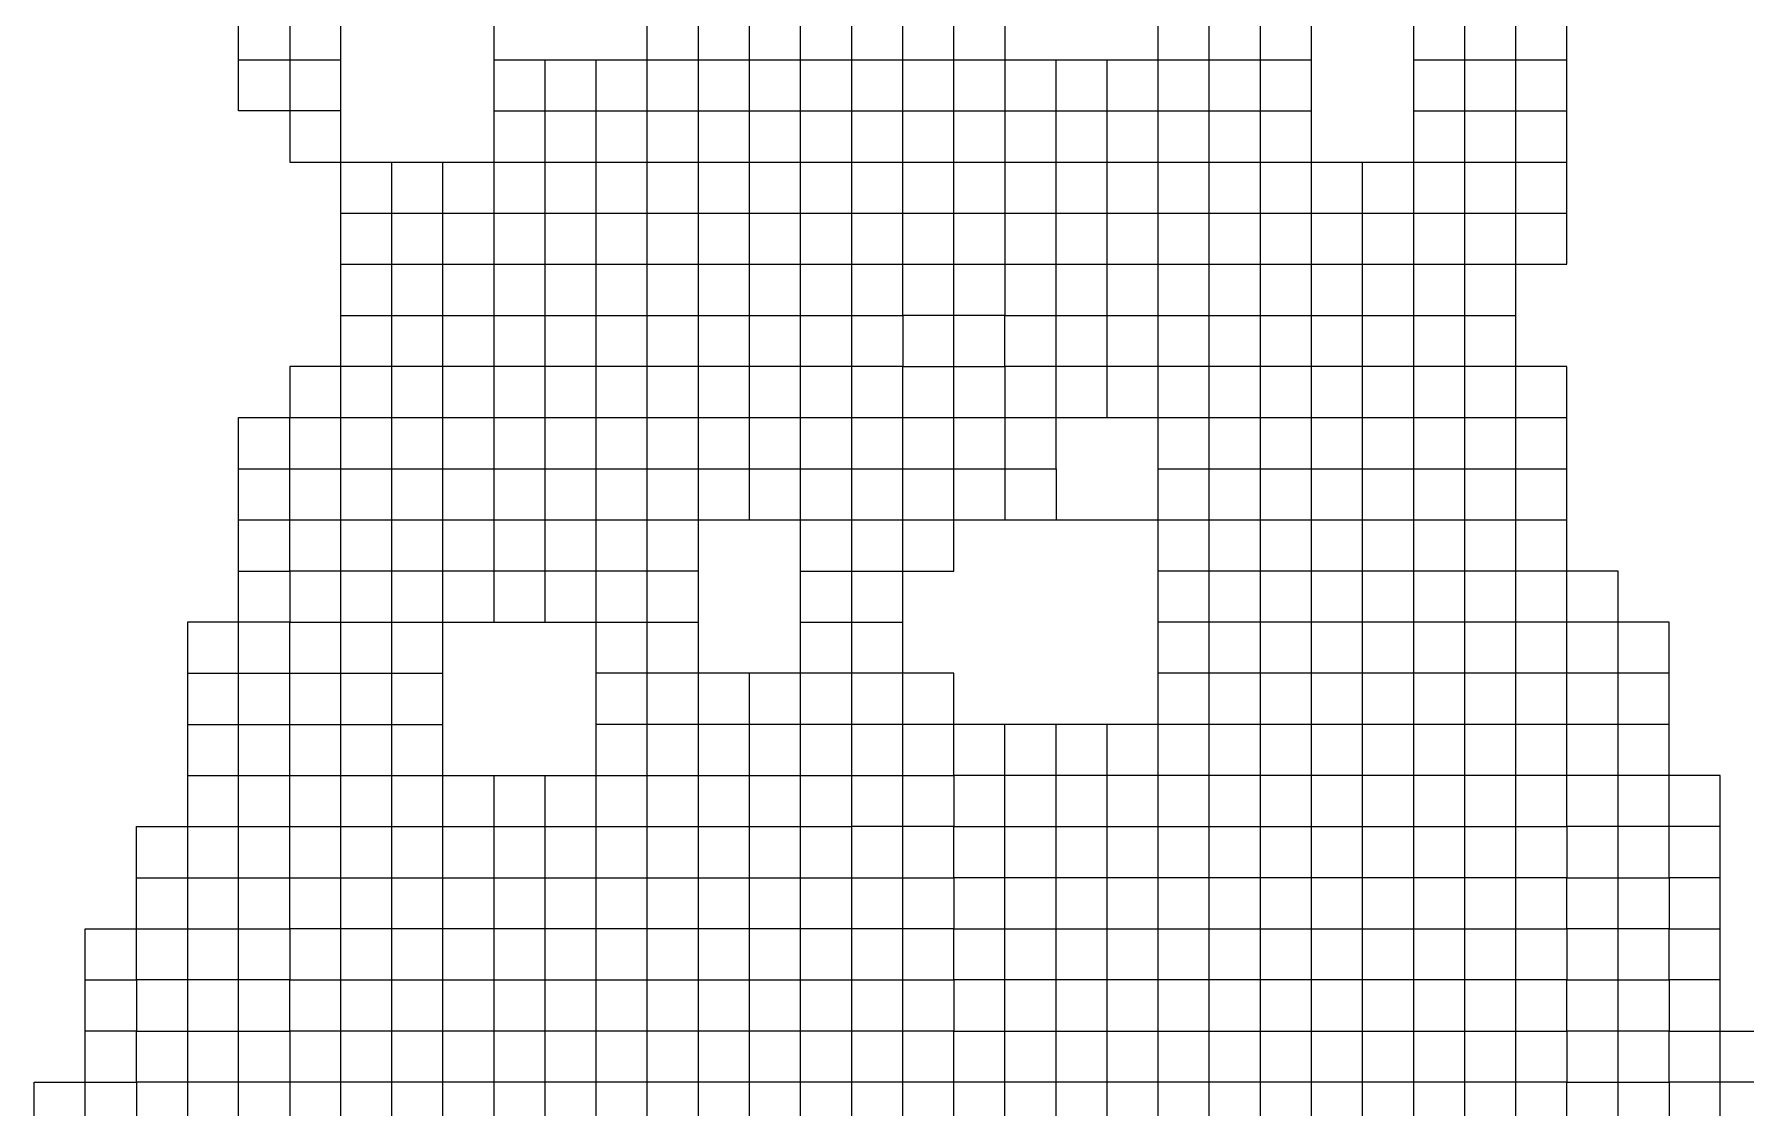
# Model space of a CAD drawing. Header units: millimetres. Extents: x 0 to 420, y 0 to 297.
# Drawn here: x 357.708 to 360.61, y 72.96 to 74.779 of the extents above; entities that cross this region are included whole.
import ezdxf
from ezdxf.enums import TextEntityAlignment as Align

# ---------------------------------------------------------------- set-up
doc = ezdxf.new("R2010")
doc.units = ezdxf.units.MM
doc.layers.add('TEXT', color=255, linetype='Continuous')
doc.styles.add('ECL', font='SIMFANG_2312.TTF', dxfattribs={"width": 0.7, "height": 3})

# ---------------------------------------------------------------- blocks, each defined once
blk = doc.blocks.new('*U125')
at = {"color": 34, "linetype": 'Continuous'}
blk.add_lwpolyline([(-20.46, -0.773), (-20.46, -0.6245), (-20.6085, -0.6245), (-20.757, -0.6245), (-20.9055, -0.6245), (-21.054, -0.6245), (-21.2025, -0.6245), (-21.351, -0.6245), (-21.4995, -0.6245), (-21.648, -0.6245), (-21.7965, -0.6245), (-21.945, -0.6245), (-22.0935, -0.6245), (-22.242, -0.6245), (-22.242, -0.476), (-22.3905, -0.476), (-22.539, -0.476), (-22.6875, -0.476), (-22.836, -0.476), (-22.9845, -0.476), (-23.133, -0.476), (-23.2815, -0.476), (-23.43, -0.476), (-23.5785, -0.476), (-23.727, -0.476), (-23.8755, -0.476), (-24.024, -0.476), (-24.1725, -0.476), (-24.1725, -0.6245), (-24.321, -0.6245), (-24.4695, -0.6245), (-24.618, -0.6245), (-24.618, -0.773)], dxfattribs=at)
at = {"color": 47, "linetype": 'Continuous'}
for points in [[(-20.9055, -0.773), (-20.9055, -0.6245), (-20.9055, -0.476), (-20.9055, -0.3275), (-20.9055, -0.179), (-20.9055, -0.0305), (-20.9055, 0.118), (-20.9055, 0.2665), (-20.9055, 0.415), (-20.9055, 0.5635), (-20.9055, 0.712), (-20.9055, 0.8605), (-20.9055, 1.009), (-20.9055, 1.1575), (-20.9055, 1.306), (-20.9055, 1.4545), (-20.9055, 1.603), (-20.9055, 1.7515), (-20.9055, 1.9), (-20.9055, 2.0485), (-20.9055, 2.197), (-20.9055, 2.3455), (-20.9055, 2.494)], [(-22.9845, 0.8605), (-23.133, 0.8605), (-23.2815, 0.8605), (-23.43, 0.8605), (-23.5785, 0.8605), (-23.727, 0.8605), (-23.8755, 0.8605), (-24.024, 0.8605), (-24.1725, 0.8605), (-24.1725, 0.712), (-24.321, 0.712), (-24.4695, 0.712), (-24.4695, 0.5635), (-24.4695, 0.415), (-24.4695, 0.2665), (-24.4695, 0.118), (-24.4695, -0.0305), (-24.4695, -0.179), (-24.4695, -0.3275), (-24.4695, -0.476), (-24.4695, -0.6245), (-24.4695, -0.773)]]:
    blk.add_lwpolyline(points, dxfattribs=at)
at = {"color": 251, "linetype": 'Continuous'}
for points in [[(-23.5785, 0.712), (-23.5785, 0.8605), (-23.5785, 1.009), (-23.5785, 1.1575), (-23.5785, 1.306), (-23.5785, 1.4545), (-23.5785, 1.603), (-23.5785, 1.7515), (-23.5785, 1.9), (-23.5785, 2.0485), (-23.5785, 2.197), (-23.5785, 2.3455), (-23.5785, 2.494)], [(-24.024, 1.7515), (-23.8755, 1.7515), (-23.727, 1.7515), (-23.5785, 1.7515), (-23.43, 1.7515), (-23.2815, 1.7515), (-23.133, 1.7515), (-22.9845, 1.7515), (-22.836, 1.7515), (-22.6875, 1.7515), (-22.539, 1.7515), (-22.3905, 1.7515), (-22.3905, 1.9), (-22.242, 1.9), (-22.0935, 1.9), (-22.0935, 1.7515), (-21.945, 1.7515), (-21.7965, 1.7515), (-21.648, 1.7515), (-21.4995, 1.7515), (-21.351, 1.7515), (-21.2025, 1.7515), (-21.054, 1.7515), (-20.9055, 1.7515), (-20.757, 1.7515), (-20.6085, 1.7515), (-20.46, 1.7515), (-20.46, 1.9), (-20.46, 2.0485), (-20.46, 2.197), (-20.46, 2.3455), (-20.46, 2.494)], [(-24.1725, 2.494), (-24.1725, 2.3455), (-24.1725, 2.197), (-24.1725, 2.0485), (-24.024, 2.0485), (-23.5785, 2.0485), (-23.43, 2.0485), (-23.2815, 2.0485), (-23.133, 2.0485), (-22.9845, 2.0485), (-22.836, 2.0485), (-22.6875, 2.0485), (-22.539, 2.0485), (-22.3905, 2.0485), (-22.3905, 2.197), (-22.242, 2.197), (-22.0935, 2.197), (-22.0935, 2.0485), (-21.945, 2.0485), (-21.7965, 2.0485), (-21.648, 2.0485), (-21.648, 2.197), (-21.4995, 2.197), (-21.351, 2.197), (-21.2025, 2.197)], [(-23.5785, 2.197), (-23.43, 2.197), (-23.2815, 2.197), (-23.133, 2.197), (-22.9845, 2.197), (-22.836, 2.197), (-22.6875, 2.197), (-22.539, 2.197), (-22.3905, 2.197), (-22.3905, 2.3455), (-22.242, 2.3455), (-22.0935, 2.3455), (-22.0935, 2.197), (-21.945, 2.197), (-21.7965, 2.197), (-21.648, 2.197), (-21.648, 2.3455), (-21.4995, 2.3455), (-21.351, 2.3455), (-21.2025, 2.3455)], [(-21.945, 1.1575), (-21.945, 1.306), (-21.945, 1.4545), (-21.945, 1.603), (-21.945, 1.7515), (-21.945, 1.9), (-21.945, 2.0485), (-21.945, 2.197), (-21.945, 2.3455)], [(-21.4995, 2.0485), (-21.351, 2.0485), (-21.2025, 2.0485), (-20.9055, 2.0485), (-20.757, 2.0485), (-20.6085, 2.0485), (-20.46, 2.0485)], [(-24.321, 1.1575), (-24.1725, 1.1575), (-24.1725, 1.306), (-24.024, 1.306), (-23.8755, 1.306), (-23.727, 1.306), (-23.5785, 1.306), (-23.43, 1.306), (-23.2815, 1.306), (-23.133, 1.306), (-22.9845, 1.306), (-22.836, 1.306), (-22.6875, 1.306), (-22.539, 1.306), (-22.3905, 1.306), (-22.3905, 1.4545), (-22.242, 1.4545), (-22.0935, 1.4545), (-22.0935, 1.306), (-21.945, 1.306), (-21.7965, 1.306), (-21.648, 1.306), (-21.4995, 1.306), (-21.351, 1.306), (-21.2025, 1.306), (-21.054, 1.306), (-20.9055, 1.306), (-20.757, 1.306), (-20.6085, 1.306), (-20.46, 1.306)], [(-20.163, 0.415), (-20.3115, 0.415), (-20.46, 0.415), (-20.46, 0.5635), (-20.6085, 0.5635), (-20.757, 0.5635), (-20.9055, 0.5635), (-21.054, 0.5635), (-21.2025, 0.5635), (-21.351, 0.5635), (-21.4995, 0.5635), (-21.648, 0.5635)], [(-20.0145, 0.118), (-20.163, 0.118), (-20.163, 0.2665), (-20.3115, 0.2665), (-20.46, 0.2665), (-20.46, 0.415), (-20.6085, 0.415), (-20.757, 0.415), (-20.9055, 0.415), (-21.054, 0.415), (-21.2025, 0.415), (-21.351, 0.415), (-21.4995, 0.415)]]:
    blk.add_lwpolyline(points, dxfattribs=at)
at = {"color": 252, "linetype": 'Continuous'}
for points in [[(-21.2025, 1.7515), (-21.2025, 1.9), (-21.2025, 2.0485), (-21.2025, 2.197), (-21.2025, 2.3455), (-21.2025, 2.494)], [(-22.836, 1.009), (-22.836, 1.1575), (-22.836, 1.306), (-22.836, 1.4545), (-22.836, 1.603), (-22.836, 1.7515), (-22.836, 1.9), (-22.836, 2.0485), (-22.836, 2.197), (-22.836, 2.3455), (-22.836, 2.494), (-22.836, 2.6425), (-22.836, 2.791)], [(-22.539, -0.476), (-22.539, -0.3275), (-22.539, -0.179), (-22.539, -0.0305), (-22.539, 0.118), (-22.539, 0.2665), (-22.539, 0.415), (-22.539, 0.5635), (-22.539, 0.712), (-22.539, 0.8605), (-22.539, 1.009), (-22.539, 1.1575), (-22.539, 1.306), (-22.539, 1.4545), (-22.539, 1.603), (-22.539, 1.7515), (-22.539, 1.9), (-22.539, 2.0485), (-22.539, 2.197), (-22.539, 2.3455), (-22.539, 2.494), (-22.539, 2.6425), (-22.539, 2.791)], [(-23.5785, 2.3455), (-23.133, 2.3455), (-22.9845, 2.3455), (-22.836, 2.3455), (-22.6875, 2.3455), (-22.539, 2.3455), (-22.3905, 2.3455), (-22.3905, 2.494), (-22.242, 2.494), (-22.0935, 2.494), (-22.0935, 2.3455), (-21.648, 2.3455), (-21.648, 2.494), (-21.4995, 2.494), (-21.351, 2.494), (-21.2025, 2.494)], [(-23.43, 2.0485), (-23.43, 2.197), (-23.43, 2.3455)], [(-24.321, 1.009), (-24.1725, 1.009), (-24.1725, 1.1575), (-24.024, 1.1575), (-23.8755, 1.1575), (-23.727, 1.1575), (-23.5785, 1.1575), (-23.43, 1.1575), (-23.2815, 1.1575), (-23.133, 1.1575), (-22.9845, 1.1575), (-22.836, 1.1575), (-22.6875, 1.1575), (-22.539, 1.1575), (-22.3905, 1.1575), (-22.3905, 1.306), (-22.242, 1.306), (-22.0935, 1.306), (-22.0935, 1.1575), (-21.945, 1.1575), (-21.945, 1.009)], [(-24.321, 0.8605), (-24.1725, 0.8605), (-24.1725, 1.009), (-24.024, 1.009), (-23.8755, 1.009), (-23.727, 1.009), (-23.5785, 1.009), (-23.43, 1.009), (-23.2815, 1.009), (-23.133, 1.009), (-22.9845, 1.009), (-22.836, 1.009), (-22.6875, 1.009), (-22.539, 1.009), (-22.3905, 1.009), (-22.3905, 1.1575), (-22.242, 1.1575), (-22.0935, 1.1575), (-22.0935, 1.009), (-21.945, 1.009), (-21.648, 1.009), (-21.4995, 1.009), (-21.351, 1.009), (-21.2025, 1.009), (-21.054, 1.009), (-20.9055, 1.009), (-20.757, 1.009), (-20.6085, 1.009), (-20.46, 1.009)], [(-24.4695, 0.415), (-24.321, 0.415), (-24.1725, 0.415), (-24.1725, 0.5635), (-24.024, 0.5635), (-23.8755, 0.5635), (-23.727, 0.5635)], [(-24.4695, 0.2665), (-24.321, 0.2665), (-24.1725, 0.2665), (-24.1725, 0.415), (-24.024, 0.415), (-23.8755, 0.415), (-23.727, 0.415)]]:
    blk.add_lwpolyline(points, dxfattribs=at)
at = {"color": 77, "linetype": 'Continuous'}
for points in [[(-24.024, -0.773), (-24.024, -0.6245), (-24.024, -0.476), (-24.024, -0.3275), (-24.024, -0.179), (-24.024, -0.0305), (-24.024, 0.118), (-24.024, 0.2665), (-24.024, 0.415), (-24.024, 0.5635), (-24.024, 0.712), (-24.024, 0.8605), (-24.024, 1.009), (-24.024, 1.1575), (-24.024, 1.306), (-24.024, 1.4545), (-24.024, 1.603), (-24.024, 1.7515), (-24.024, 1.9), (-24.024, 2.0485), (-24.024, 2.197), (-24.024, 2.3455), (-24.024, 2.494)], [(-22.3905, -0.773), (-22.3905, -0.6245), (-22.3905, -0.476), (-22.3905, -0.3275), (-22.3905, -0.179), (-22.3905, -0.0305), (-22.3905, 0.118), (-22.3905, 0.2665), (-22.3905, 0.415), (-22.3905, 0.5635), (-22.3905, 0.712), (-22.3905, 0.8605), (-22.242, 0.8605), (-22.242, 1.009), (-22.242, 1.1575), (-22.242, 1.306), (-22.242, 1.4545), (-22.242, 1.603), (-22.242, 1.7515), (-22.242, 1.9), (-22.242, 2.0485), (-22.242, 2.197), (-22.242, 2.3455), (-22.242, 2.494)], [(-23.8755, -0.773), (-23.8755, -0.6245), (-23.8755, -0.476), (-23.8755, -0.3275), (-23.8755, -0.179), (-23.8755, -0.0305), (-23.8755, 0.118), (-23.8755, 0.2665), (-23.8755, 0.415), (-23.8755, 0.5635), (-23.8755, 0.712), (-23.8755, 0.8605), (-23.8755, 1.009), (-23.8755, 1.1575), (-23.8755, 1.306), (-23.8755, 1.4545), (-23.8755, 1.603), (-23.8755, 1.7515), (-23.8755, 1.9), (-23.8755, 2.0485)]]:
    blk.add_lwpolyline(points, dxfattribs=at)
at = {"color": 87, "linetype": 'Continuous'}
for points in [[(-21.351, -0.773), (-21.351, -0.6245), (-21.351, -0.476), (-21.351, -0.3275), (-21.351, -0.179), (-21.351, -0.0305), (-21.351, 0.118), (-21.351, 0.2665), (-21.351, 0.415), (-21.351, 0.5635), (-21.351, 0.712), (-21.351, 0.8605), (-21.351, 1.009), (-21.351, 1.1575), (-21.351, 1.306), (-21.351, 1.4545), (-21.351, 1.603), (-21.351, 1.7515), (-21.351, 1.9), (-21.351, 2.0485), (-21.351, 2.197), (-21.351, 2.3455), (-21.351, 2.494)], [(-21.648, -0.773), (-21.648, -0.6245), (-21.648, -0.476), (-21.648, -0.3275), (-21.648, -0.179), (-21.648, -0.0305), (-21.648, 0.118), (-21.648, 0.2665), (-21.648, 0.415), (-21.648, 0.5635), (-21.648, 0.712), (-21.648, 0.8605), (-21.648, 1.009), (-21.648, 1.1575), (-21.648, 1.306), (-21.648, 1.4545), (-21.648, 1.603), (-21.648, 1.7515), (-21.648, 1.9), (-21.648, 2.0485), (-21.4995, 2.0485), (-21.4995, 2.197), (-21.4995, 2.3455), (-21.4995, 2.494)], [(-24.7665, -0.773), (-24.7665, -0.6245), (-24.7665, -0.476), (-24.7665, -0.3275), (-24.7665, -0.179), (-24.618, -0.179), (-24.618, -0.0305), (-24.618, 0.118), (-24.4695, 0.118), (-24.321, 0.118), (-24.1725, 0.118), (-24.1725, 0.2665), (-24.024, 0.2665), (-23.8755, 0.2665), (-23.727, 0.2665), (-23.2815, 0.2665), (-23.133, 0.2665), (-22.9845, 0.2665), (-22.836, 0.2665), (-22.6875, 0.2665), (-22.539, 0.2665), (-22.3905, 0.2665), (-22.242, 0.2665), (-22.242, 0.118), (-22.0935, 0.118), (-21.945, 0.118), (-21.7965, 0.118), (-21.648, 0.118), (-21.4995, 0.118), (-21.351, 0.118), (-21.2025, 0.118), (-21.054, 0.118), (-20.9055, 0.118), (-20.757, 0.118), (-20.6085, 0.118), (-20.46, 0.118), (-20.46, -0.0305), (-20.3115, -0.0305), (-20.163, -0.0305), (-20.163, -0.179), (-20.0145, -0.179)]]:
    blk.add_lwpolyline(points, dxfattribs=at)
at = {"color": 97, "linetype": 'Continuous'}
for points in [[(-20.757, -0.773), (-20.757, -0.6245), (-20.757, -0.476), (-20.757, -0.3275), (-20.757, -0.179), (-20.757, -0.0305), (-20.757, 0.118), (-20.757, 0.2665), (-20.757, 0.415), (-20.757, 0.5635), (-20.757, 0.712), (-20.757, 0.8605), (-20.757, 1.009), (-20.757, 1.1575), (-20.757, 1.306), (-20.757, 1.4545), (-20.757, 1.603), (-20.757, 1.7515), (-20.757, 1.9), (-20.757, 2.0485), (-20.757, 2.197), (-20.757, 2.3455), (-20.757, 2.494)], [(-20.6085, -0.773), (-20.6085, -0.6245), (-20.6085, -0.476), (-20.6085, -0.3275), (-20.6085, -0.179), (-20.6085, -0.0305), (-20.6085, 0.118), (-20.6085, 0.2665), (-20.6085, 0.415), (-20.6085, 0.5635), (-20.6085, 0.712), (-20.6085, 0.8605), (-20.6085, 1.009), (-20.6085, 1.1575), (-20.6085, 1.306), (-20.6085, 1.4545), (-20.6085, 1.603), (-20.6085, 1.7515), (-20.6085, 1.9), (-20.6085, 2.0485), (-20.6085, 2.197), (-20.6085, 2.3455), (-20.6085, 2.494)], [(-22.9845, -0.773), (-22.9845, -0.6245), (-22.9845, -0.476), (-22.9845, -0.3275), (-22.9845, -0.179), (-22.9845, -0.0305), (-22.9845, 0.118), (-22.9845, 0.2665), (-22.9845, 0.415), (-22.9845, 0.5635), (-22.9845, 0.712), (-22.9845, 0.8605), (-22.9845, 1.009), (-22.9845, 1.1575), (-22.9845, 1.306), (-22.9845, 1.4545), (-22.9845, 1.603), (-22.9845, 1.7515), (-22.9845, 1.9), (-22.9845, 2.0485), (-22.9845, 2.197), (-22.9845, 2.3455), (-22.9845, 2.494)], [(-23.2815, -0.773), (-23.2815, -0.6245), (-23.2815, -0.476), (-23.2815, -0.3275), (-23.2815, -0.179), (-23.2815, -0.0305), (-23.2815, 0.118), (-23.2815, 0.2665), (-23.2815, 0.415), (-23.2815, 0.5635), (-23.2815, 0.712), (-23.2815, 0.8605), (-23.2815, 1.009), (-23.2815, 1.1575), (-23.2815, 1.306), (-23.2815, 1.4545), (-23.2815, 1.603), (-23.2815, 1.7515), (-23.2815, 1.9), (-23.2815, 2.0485), (-23.2815, 2.197), (-23.2815, 2.3455)], [(-21.4995, -0.773), (-21.4995, -0.6245), (-21.4995, -0.476), (-21.4995, -0.3275), (-21.4995, -0.179), (-21.4995, -0.0305), (-21.4995, 0.118), (-21.4995, 0.2665), (-21.4995, 0.415), (-21.4995, 0.5635), (-21.4995, 0.712), (-21.4995, 0.8605), (-21.4995, 1.009), (-21.4995, 1.1575), (-21.4995, 1.306), (-21.4995, 1.4545), (-21.4995, 1.603), (-21.4995, 1.7515), (-21.4995, 1.9), (-21.4995, 2.0485)], [(-21.054, -0.773), (-21.054, -0.6245), (-21.054, -0.476), (-21.054, -0.3275), (-21.054, -0.179), (-21.054, -0.0305), (-21.054, 0.118), (-21.054, 0.2665), (-21.054, 0.415), (-21.054, 0.5635), (-21.054, 0.712), (-21.054, 0.8605), (-21.054, 1.009), (-21.054, 1.1575), (-21.054, 1.306), (-21.054, 1.4545), (-21.054, 1.603), (-21.054, 1.7515), (-21.054, 1.9), (-21.054, 2.0485)], [(-21.2025, -0.773), (-21.2025, -0.6245), (-21.2025, -0.476), (-21.2025, -0.3275), (-21.2025, -0.179), (-21.2025, -0.0305), (-21.2025, 0.118), (-21.2025, 0.2665), (-21.2025, 0.415), (-21.2025, 0.5635), (-21.2025, 0.712), (-21.2025, 0.8605), (-21.2025, 1.009), (-21.2025, 1.1575), (-21.2025, 1.306), (-21.2025, 1.4545), (-21.2025, 1.603), (-21.2025, 1.7515)], [(-20.3115, -0.773), (-20.3115, -0.6245), (-20.3115, -0.476), (-20.3115, -0.3275), (-20.3115, -0.179), (-20.3115, -0.0305), (-20.3115, 0.118), (-20.3115, 0.2665), (-20.3115, 0.415), (-20.3115, 0.5635), (-20.3115, 0.712), (-20.3115, 0.8605), (-20.46, 0.8605), (-20.46, 1.009), (-20.46, 1.1575), (-20.46, 1.306), (-20.46, 1.4545), (-20.6085, 1.4545), (-20.757, 1.4545), (-20.9055, 1.4545), (-21.054, 1.4545), (-21.2025, 1.4545), (-21.351, 1.4545), (-21.4995, 1.4545), (-21.648, 1.4545), (-21.7965, 1.4545), (-21.945, 1.4545), (-22.0935, 1.4545), (-22.0935, 1.603), (-22.242, 1.603), (-22.3905, 1.603), (-22.3905, 1.4545), (-22.539, 1.4545), (-22.6875, 1.4545), (-22.836, 1.4545), (-22.9845, 1.4545), (-23.133, 1.4545), (-23.2815, 1.4545), (-23.43, 1.4545), (-23.5785, 1.4545), (-23.727, 1.4545), (-23.8755, 1.4545), (-24.024, 1.4545), (-24.1725, 1.4545), (-24.1725, 1.306)], [(-24.321, -0.773), (-24.321, -0.6245), (-24.321, -0.476), (-24.321, -0.3275), (-24.321, -0.179), (-24.321, -0.0305), (-24.321, 0.118), (-24.321, 0.2665), (-24.321, 0.415), (-24.321, 0.5635), (-24.321, 0.712), (-24.321, 0.8605), (-24.321, 1.009), (-24.321, 1.1575), (-24.321, 1.306), (-24.1725, 1.306)]]:
    blk.add_lwpolyline(points, dxfattribs=at)
at = {"color": 57, "linetype": 'Continuous'}
for points in [[(-22.6875, -0.773), (-22.6875, -0.6245), (-22.6875, -0.476), (-22.6875, -0.3275), (-22.6875, -0.179), (-22.6875, -0.0305), (-22.6875, 0.118), (-22.6875, 0.2665), (-22.6875, 0.415), (-22.6875, 0.5635), (-22.6875, 0.712), (-22.6875, 0.8605), (-22.6875, 1.009), (-22.6875, 1.1575), (-22.6875, 1.306), (-22.6875, 1.4545), (-22.6875, 1.603), (-22.6875, 1.7515), (-22.6875, 1.9), (-22.6875, 2.0485), (-22.6875, 2.197), (-22.6875, 2.3455), (-22.6875, 2.494)], [(-22.242, -0.773), (-22.242, -0.6245), (-22.3905, -0.6245), (-22.539, -0.6245), (-22.6875, -0.6245), (-22.836, -0.6245), (-22.9845, -0.6245), (-23.133, -0.6245), (-23.2815, -0.6245), (-23.43, -0.6245), (-23.5785, -0.6245), (-23.727, -0.6245), (-23.8755, -0.6245), (-24.024, -0.6245), (-24.1725, -0.6245), (-24.1725, -0.773)], [(-24.915, -0.773), (-24.915, -0.6245), (-24.7665, -0.6245), (-24.618, -0.6245), (-24.618, -0.476), (-24.4695, -0.476), (-24.321, -0.476), (-24.1725, -0.476), (-24.1725, -0.3275), (-24.024, -0.3275), (-23.8755, -0.3275), (-23.727, -0.3275), (-23.5785, -0.3275), (-23.43, -0.3275), (-23.2815, -0.3275), (-23.133, -0.3275), (-22.9845, -0.3275), (-22.836, -0.3275), (-22.6875, -0.3275), (-22.539, -0.3275), (-22.3905, -0.3275), (-22.242, -0.3275), (-22.242, -0.476), (-22.0935, -0.476), (-21.945, -0.476), (-21.7965, -0.476), (-21.648, -0.476), (-21.4995, -0.476), (-21.351, -0.476), (-21.2025, -0.476), (-21.054, -0.476), (-20.9055, -0.476), (-20.757, -0.476), (-20.6085, -0.476), (-20.46, -0.476), (-20.46, -0.6245), (-20.3115, -0.6245), (-20.163, -0.6245), (-20.163, -0.773)]]:
    blk.add_lwpolyline(points, dxfattribs=at)
at = {"color": 8, "linetype": 'Continuous'}
for points in [[(-24.024, 2.197), (-24.1725, 2.197), (-24.321, 2.197), (-24.321, 2.3455), (-24.321, 2.494), (-24.1725, 2.494), (-24.024, 2.494), (-23.8755, 2.494), (-23.727, 2.494), (-23.5785, 2.494)], [(-22.6875, 0.8605), (-22.539, 0.8605), (-22.3905, 0.8605), (-22.3905, 1.009), (-22.242, 1.009), (-22.0935, 1.009)]]:
    blk.add_lwpolyline(points, dxfattribs=at)
at = {"color": 86, "linetype": 'Continuous'}
blk.add_lwpolyline([(-23.133, -0.773), (-23.133, -0.6245), (-23.133, -0.476), (-23.133, -0.3275), (-23.133, -0.179), (-23.133, -0.0305), (-23.133, 0.118), (-23.133, 0.2665), (-23.133, 0.415), (-23.133, 0.5635), (-23.133, 0.712), (-23.133, 0.8605), (-23.133, 1.009), (-23.133, 1.1575), (-23.133, 1.306), (-23.133, 1.4545), (-23.133, 1.603), (-23.133, 1.7515), (-23.133, 1.9), (-23.133, 2.0485), (-23.133, 2.197), (-23.133, 2.3455), (-23.133, 2.494)], dxfattribs=at)
at = {"color": 145, "linetype": 'Continuous'}
for points in [[(-24.321, 2.3455), (-24.1725, 2.3455), (-24.024, 2.3455)], [(-24.4695, 0.5635), (-24.321, 0.5635), (-24.1725, 0.5635), (-24.1725, 0.712), (-24.024, 0.712), (-23.8755, 0.712), (-23.727, 0.712), (-23.5785, 0.712), (-23.43, 0.712), (-23.2815, 0.712), (-23.133, 0.712), (-22.9845, 0.712)], [(-21.4995, 0.415), (-21.648, 0.415), (-22.242, 0.415), (-22.242, 0.5635), (-22.3905, 0.5635), (-22.539, 0.5635), (-22.6875, 0.5635), (-22.9845, 0.5635), (-23.133, 0.5635), (-23.2815, 0.5635)]]:
    blk.add_lwpolyline(points, dxfattribs=at)
at = {"color": 147, "linetype": 'Continuous'}
for points in [[(-21.7965, 1.306), (-21.7965, 1.4545), (-21.7965, 1.603), (-21.7965, 1.7515), (-21.7965, 1.9), (-21.7965, 2.0485), (-21.7965, 2.197), (-21.7965, 2.3455)], [(-23.727, 0.712), (-23.727, 0.8605), (-23.727, 1.009), (-23.727, 1.1575), (-23.727, 1.306), (-23.727, 1.4545), (-23.727, 1.603), (-23.727, 1.7515), (-23.727, 1.9), (-23.727, 2.0485)], [(-23.43, 0.712), (-23.43, 0.8605), (-23.43, 1.009), (-23.43, 1.1575), (-23.43, 1.306), (-23.43, 1.4545), (-23.43, 1.603), (-23.43, 1.7515), (-23.43, 1.9), (-23.43, 2.0485)], [(-21.648, 1.1575), (-21.4995, 1.1575), (-21.351, 1.1575), (-21.2025, 1.1575), (-21.054, 1.1575), (-20.9055, 1.1575), (-20.757, 1.1575), (-20.6085, 1.1575), (-20.46, 1.1575)], [(-20.163, 0.5635), (-20.3115, 0.5635), (-20.46, 0.5635), (-20.46, 0.712), (-20.6085, 0.712), (-20.757, 0.712), (-20.9055, 0.712), (-21.054, 0.712), (-21.2025, 0.712), (-21.351, 0.712), (-21.4995, 0.712), (-21.648, 0.712)], [(-20.0145, -0.0305), (-20.163, -0.0305), (-20.163, 0.118), (-20.3115, 0.118), (-20.46, 0.118), (-20.46, 0.2665), (-20.6085, 0.2665), (-20.757, 0.2665), (-20.9055, 0.2665), (-21.054, 0.2665), (-21.2025, 0.2665), (-21.351, 0.2665), (-21.4995, 0.2665), (-21.648, 0.2665), (-21.7965, 0.2665), (-21.945, 0.2665), (-22.0935, 0.2665), (-22.242, 0.2665), (-22.242, 0.415), (-22.3905, 0.415), (-22.539, 0.415), (-22.6875, 0.415), (-22.836, 0.415), (-22.9845, 0.415), (-23.133, 0.415), (-23.2815, 0.415)]]:
    blk.add_lwpolyline(points, dxfattribs=at)
at = {"color": 137, "linetype": 'Continuous'}
blk.add_lwpolyline([(-20.9055, 2.3455), (-20.757, 2.3455), (-20.6085, 2.3455), (-20.46, 2.3455)], dxfattribs=at)
at = {"color": 165, "linetype": 'Continuous'}
blk.add_lwpolyline([(-20.9055, 2.197), (-20.757, 2.197), (-20.6085, 2.197), (-20.46, 2.197)], dxfattribs=at)
at = {"color": 157, "linetype": 'Continuous'}
for points in [[(-24.024, 1.9), (-23.8755, 1.9), (-23.727, 1.9), (-23.5785, 1.9), (-23.43, 1.9), (-23.2815, 1.9), (-23.133, 1.9), (-22.9845, 1.9), (-22.836, 1.9), (-22.6875, 1.9), (-22.539, 1.9), (-22.3905, 1.9), (-22.3905, 2.0485), (-22.242, 2.0485), (-22.0935, 2.0485), (-22.0935, 1.9), (-21.945, 1.9), (-21.7965, 1.9), (-21.648, 1.9), (-21.4995, 1.9), (-21.351, 1.9), (-21.2025, 1.9), (-21.054, 1.9), (-20.9055, 1.9), (-20.757, 1.9), (-20.6085, 1.9), (-20.46, 1.9)], [(-24.618, -0.0305), (-24.4695, -0.0305), (-24.321, -0.0305), (-24.1725, -0.0305), (-24.1725, 0.118), (-24.024, 0.118), (-23.8755, 0.118), (-23.727, 0.118), (-23.5785, 0.118), (-23.43, 0.118), (-23.2815, 0.118), (-23.133, 0.118), (-22.9845, 0.118), (-22.836, 0.118), (-22.6875, 0.118), (-22.539, 0.118)]]:
    blk.add_lwpolyline(points, dxfattribs=at)
at = {"color": 250, "linetype": 'Continuous'}
blk.add_lwpolyline([(-24.024, 1.603), (-23.8755, 1.603), (-23.727, 1.603), (-23.5785, 1.603), (-23.43, 1.603), (-23.2815, 1.603), (-23.133, 1.603), (-22.9845, 1.603), (-22.836, 1.603), (-22.6875, 1.603), (-22.539, 1.603), (-22.3905, 1.603), (-22.3905, 1.7515), (-22.242, 1.7515), (-22.0935, 1.7515), (-22.0935, 1.603), (-21.945, 1.603), (-21.7965, 1.603), (-21.648, 1.603), (-21.4995, 1.603), (-21.351, 1.603), (-21.2025, 1.603), (-21.054, 1.603), (-20.9055, 1.603), (-20.757, 1.603), (-20.6085, 1.603)], dxfattribs=at)
at = {"color": 67, "linetype": 'Continuous'}
blk.add_lwpolyline([(-20.0145, -0.773), (-20.0145, -0.6245), (-20.0145, -0.476), (-20.0145, -0.3275), (-20.0145, -0.179), (-20.0145, -0.0305), (-20.0145, 0.118), (-20.0145, 0.2665), (-20.163, 0.2665), (-20.163, 0.415), (-20.163, 0.5635), (-20.163, 0.712), (-20.3115, 0.712), (-20.46, 0.712), (-20.46, 0.8605), (-20.6085, 0.8605), (-20.757, 0.8605), (-20.9055, 0.8605), (-21.054, 0.8605), (-21.2025, 0.8605), (-21.351, 0.8605), (-21.4995, 0.8605), (-21.648, 0.8605)], dxfattribs=at)
at = {"color": 84, "linetype": 'Continuous'}
for points in [[(-23.727, -0.773), (-23.727, -0.6245), (-23.727, -0.476), (-23.727, -0.3275), (-23.727, -0.179), (-23.727, -0.0305), (-23.727, 0.118), (-23.727, 0.2665), (-23.727, 0.415), (-23.727, 0.5635), (-23.727, 0.712)], [(-22.836, -0.773), (-22.836, -0.6245), (-22.836, -0.476), (-22.836, -0.3275), (-22.836, -0.179), (-22.836, -0.0305), (-22.836, 0.118), (-22.836, 0.2665), (-22.836, 0.415), (-22.836, 0.5635)], [(-21.945, -0.773), (-21.945, -0.6245), (-21.945, -0.476), (-21.945, -0.3275), (-21.945, -0.179), (-21.945, -0.0305), (-21.945, 0.118), (-21.945, 0.2665), (-21.945, 0.415)], [(-21.7965, -0.773), (-21.7965, -0.6245), (-21.7965, -0.476), (-21.7965, -0.3275), (-21.7965, -0.179), (-21.7965, -0.0305), (-21.7965, 0.118), (-21.7965, 0.2665), (-21.7965, 0.415)], [(-23.5785, -0.773), (-23.5785, -0.6245), (-23.5785, -0.476), (-23.5785, -0.3275), (-23.5785, -0.179), (-23.5785, -0.0305), (-23.5785, 0.118), (-23.5785, 0.2665)], [(-23.43, -0.773), (-23.43, -0.6245), (-23.43, -0.476), (-23.43, -0.3275), (-23.43, -0.179), (-23.43, -0.0305), (-23.43, 0.118), (-23.43, 0.2665)]]:
    blk.add_lwpolyline(points, dxfattribs=at)
at = {"color": 253, "linetype": 'Continuous'}
blk.add_lwpolyline([(-22.6875, 0.712), (-22.539, 0.712), (-22.3905, 0.712)], dxfattribs=at)
at = {"color": 76, "linetype": 'Continuous'}
blk.add_lwpolyline([(-22.0935, -0.773), (-22.0935, -0.6245), (-22.0935, -0.476), (-22.0935, -0.3275), (-22.0935, -0.179), (-22.0935, -0.0305), (-22.0935, 0.118), (-22.0935, 0.2665), (-22.0935, 0.415)], dxfattribs=at)
at = {"color": 167, "linetype": 'Continuous'}
for points in [[(-20.0145, -0.3275), (-20.163, -0.3275), (-20.163, -0.179), (-20.3115, -0.179), (-20.46, -0.179), (-20.46, -0.0305), (-20.6085, -0.0305), (-20.757, -0.0305), (-20.9055, -0.0305), (-21.054, -0.0305), (-21.2025, -0.0305), (-21.351, -0.0305), (-21.4995, -0.0305), (-21.648, -0.0305), (-21.7965, -0.0305), (-21.945, -0.0305), (-22.0935, -0.0305), (-22.242, -0.0305), (-22.242, 0.118), (-22.3905, 0.118), (-22.539, 0.118)], [(-24.7665, -0.3275), (-24.618, -0.3275), (-24.618, -0.179), (-24.4695, -0.179), (-24.321, -0.179), (-24.1725, -0.179), (-24.1725, -0.0305), (-24.024, -0.0305), (-23.8755, -0.0305), (-23.727, -0.0305), (-23.5785, -0.0305), (-23.43, -0.0305), (-23.2815, -0.0305), (-23.133, -0.0305), (-22.9845, -0.0305), (-22.836, -0.0305), (-22.6875, -0.0305), (-22.539, -0.0305)], [(-19.866, -0.6245), (-20.0145, -0.6245), (-20.163, -0.6245), (-20.163, -0.476), (-20.3115, -0.476), (-20.46, -0.476), (-20.46, -0.3275), (-20.6085, -0.3275), (-20.757, -0.3275), (-20.9055, -0.3275), (-21.054, -0.3275), (-21.2025, -0.3275), (-21.351, -0.3275), (-21.4995, -0.3275), (-21.648, -0.3275), (-21.7965, -0.3275), (-21.945, -0.3275), (-22.0935, -0.3275), (-22.242, -0.3275), (-22.242, -0.179), (-22.3905, -0.179), (-22.539, -0.179), (-22.6875, -0.179), (-22.836, -0.179), (-22.9845, -0.179), (-23.133, -0.179), (-23.2815, -0.179), (-23.43, -0.179), (-23.5785, -0.179), (-23.727, -0.179), (-23.8755, -0.179), (-24.024, -0.179), (-24.1725, -0.179), (-24.1725, -0.3275), (-24.321, -0.3275), (-24.4695, -0.3275), (-24.618, -0.3275), (-24.618, -0.476), (-24.7665, -0.476)]]:
    blk.add_lwpolyline(points, dxfattribs=at)
at = {"color": 75, "linetype": 'Continuous'}
blk.add_lwpolyline([(-22.539, -0.0305), (-22.3905, -0.0305), (-22.242, -0.0305), (-22.242, -0.179), (-22.0935, -0.179), (-21.945, -0.179), (-21.7965, -0.179), (-21.648, -0.179), (-21.4995, -0.179), (-21.351, -0.179), (-21.2025, -0.179), (-21.054, -0.179), (-20.9055, -0.179), (-20.757, -0.179), (-20.6085, -0.179), (-20.46, -0.179), (-20.46, -0.3275), (-20.3115, -0.3275), (-20.163, -0.3275), (-20.163, -0.476), (-20.0145, -0.476), (-19.866, -0.476)], dxfattribs=at)
at = {"color": 94, "linetype": 'Continuous'}
blk.add_lwpolyline([(-22.539, -0.773), (-22.539, -0.6245), (-22.539, -0.476)], dxfattribs=at)
blk = doc.blocks.new('XXDAFRAM-CH-HENG-A3')
at = {"layer": 'TEXT', "xscale": 0.5833334012754957, "yscale": 0.5833334012751774, "zscale": 0.5833334012750713}
blk.add_blockref('*U125', (372.2418, 73.3674), dxfattribs=at)
at = {"linetype": 'Continuous', "style": 'ECL', "width": 0.7}
for tag, height, p in [('DESIGNSTATUS', 2.8, (407.0134, 52.2864)), ('ENDESIGNSTATUS', 2.8, (407.0134, 47.3753)), ('O', 2.8, (382.625, 42.4219)), ('G', 2.8, (408.525, 42.4219)), ('V', 2.8, (378.3083, 42.4219)), ('N', 2.8, (386.9417, 42.4219)), ('L', 2.8, (391.2583, 42.4219)), ('D', 2.8, (399.8917, 42.4219)), ('W', 2.8, (404.2083, 42.4219)), ('VEREN40', 2.8, (412.8417, 42.4219)), ('DWGNAME1', 3, (372.0218, 30.8899)), ('DWGENAME1', 3, (371.8333, 27.2261)), ('DWGNAME', 3, (371.8333, 27.1455)), ('DWGNAME2', 3, (371.8333, 23.3223)), ('DWGENAME', 3, (371.8333, 23.3029)), ('DWGENAME2', 3, (372.0571, 19.6424)), ('DWGNO', 3, (370.7195, 8.7194)), ('VEREN40', 3, (411.2237, 8.7194))]:
    blk.add_attdef(tag, text='', height=height, dxfattribs=at).set_placement(p, align=Align.MIDDLE)
at = {"style": 'ECL', "width": 0.7, "flags": 1}
for p in [(321.4722, 31.7944), (321.4722, 26.1944), (321.4722, 20.5944), (321.4722, 14.9944)]:
    blk.add_attdef('DATE', text='', height=3, dxfattribs=at).set_placement(p, align=Align.MIDDLE)
for tag, p in [('SJ1', (299.8889, 28.9944)), ('JH', (299.8889, 23.3944)), ('SH1', (299.8889, 17.7944)), ('PZ', (299.8889, 12.1944)), ('BL', (299.8889, 5))]:
    blk.add_attdef(tag, p, '', height=3, dxfattribs=at)

msp = doc.modelspace()

# ---------------------------------------------------------------- block references
msp.add_blockref('XXDAFRAM-CH-HENG-A3', (0, 0))

doc.saveas('drawing.dxf')
